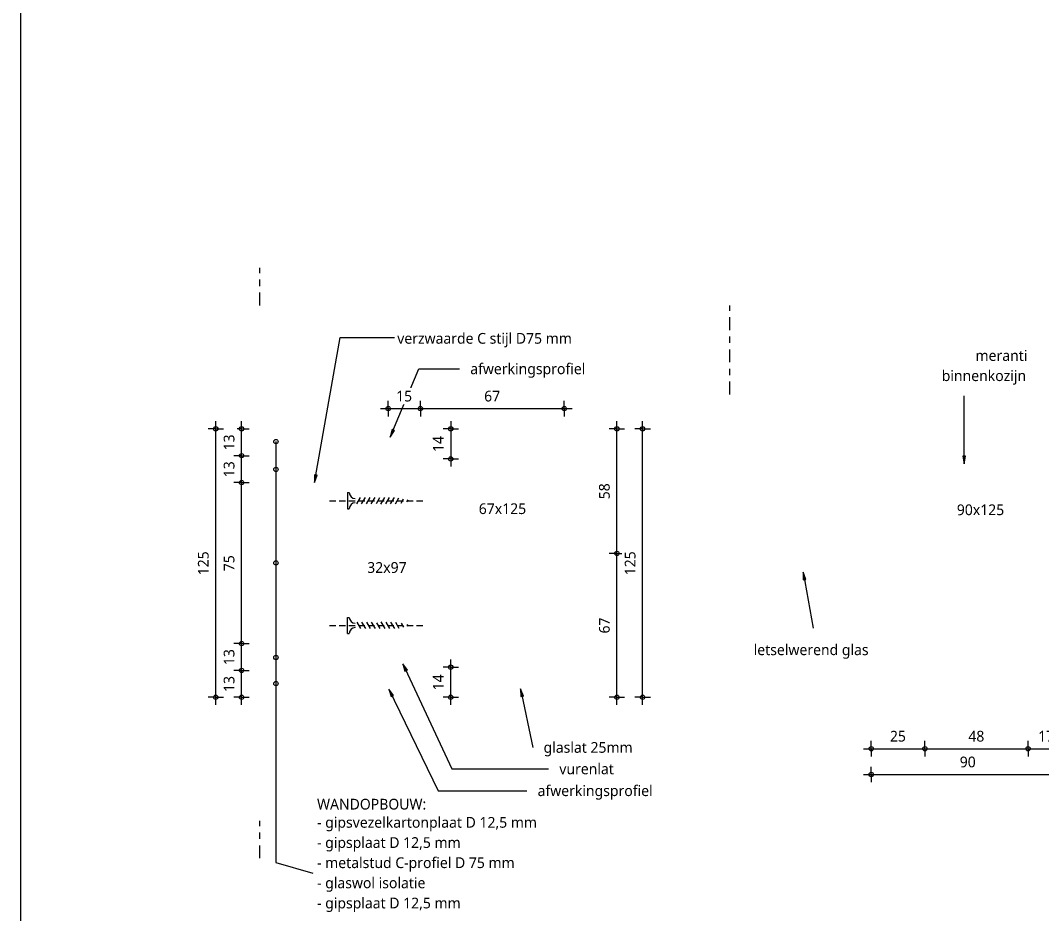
# Model space of a CAD drawing. Header units: millimetres. Extents: x 32900 to 38291, y -18988 to 4133.
# Drawn here: x 32970.8 to 33446.2, y -17620.5 to -17204.5 of the extents above; entities that cross this region are included whole.
import ezdxf

# ---------------------------------------------------------------- set-up
doc = ezdxf.new("R2010")
doc.units = ezdxf.units.MM
doc.linetypes.add('MV_center', pattern=[15, 6, -3, 3, -3])
doc.linetypes.add('MV_hidden_2', pattern=[4.5, 3, -1.5])
for name, color, linetype, lineweight in [('A-ANNO-DIMS', 211, 'Continuous', 13), ('A-ANNO-DIMS-2', 211, 'Continuous', 13), ('A-ANNO-NOTE', 131, 'Continuous', 18), ('A-DETL', 90, 'Continuous', 13), ('A-DETL-GENF', 92, 'Continuous', 18), ('A-DETL-IDEN', 3, 'Continuous', 18), ('G-ANNO-TEXT', 231, 'Continuous', 13)]:
    doc.layers.add(name, color=color, linetype=linetype, lineweight=lineweight)
doc.styles.add('Segoe UI', font='segoeui.ttf', dxfattribs={"height": 5})
doc.styles.add('Segoe UI_B', font='segoeui.ttf', dxfattribs={"height": 5})
doc.dimstyles.new('2_5_mm_3', dxfattribs={"dimscale": 304.8, "dimtxt": 5.23682, "dimasz": 0.006562, "dimexe": 0.011811, "dimexo": 0.0625, "dimgap": 0.005906, "dimtad": 1, "dimdec": 0, "dimzin": 0, "dimdsep": 46, "dimtxsty": 'Segoe UI', "dimblk1": 'DOTBLANK', "dimblk2": 'DOTBLANK', "dimsah": 1, "dimcen": 0.09, "dimdle": 0.011811, "dimazin": 0, "dimtfac": 1, "dimtdec": 4, "dimtix": 1, "dimtmove": 0, "dimatfit": 3, "dimfxl": 0.011811, "dimfxlon": 1, "dimtvp": 1, "dimtfill": 1, "dimtolj": 1, "dimtzin": 0, "dimarcsym": 2})

# ---------------------------------------------------------------- blocks, each defined once
blk = doc.blocks.new('NLRS_00_DI_maskeer - Type 1-V17-Details ziekenhuis Utiliteitsgebouw')
at = {"layer": 'A-DETL-GENF', "linetype": 'MV_center'}
for p, q in [((-100, 0), (-82.5, 0)), ((157.5, 0), (175, 0))]:
    blk.add_line(p, q, dxfattribs=at)
blk = doc.blocks.new('NLRS_00_DI_maskeer - Type 1-V19-Details ziekenhuis Utiliteitsgebouw')
at = {"layer": 'A-DETL-GENF', "linetype": 'MV_center'}
blk.add_line((98.5, 0), (140, 0), dxfattribs=at)
blk = doc.blocks.new('DIMBLOCK552-Details ziekenhuis Utiliteitsgebouw')
at = {"layer": 'A-ANNO-DIMS-2'}
for p, q in [((33073.73, -17507.21), (33070.13, -17507.21)), ((33073.73, -17523.31), (33073.73, -17507.21)), ((33073.73, -17507.21), (33077.33, -17507.21)), ((33073.73, -17519.71), (33070.13, -17519.71)), ((33073.73, -17519.71), (33077.33, -17519.71))]:
    blk.add_line(p, q, dxfattribs=at)
for centre in [(33073.73, -17507.21), (33073.73, -17519.71)]:
    blk.add_circle(centre, 1, dxfattribs=at)
at = {"layer": 'A-ANNO-DIMS-2', "color": 0, "insert": (33065.41, -17517.27), "char_height": 5, "width": 9.1406, "attachment_point": 1, "rotation": 90, "line_spacing_factor": 1.142579, "style": 'Segoe UI', "bg_fill": 3, "box_fill_scale": 1.25, "bg_fill_color": 9, "bg_fill_true_color": 13158600, "bg_fill_transparency": 0}
blk.add_mtext('13', dxfattribs=at)
blk = doc.blocks.new('_DotBlank')
at = {"color": 0, "linetype": 'ByBlock', "lineweight": -2}
blk.add_line((-0.5, 0), (-1, 0), dxfattribs=at)
blk.add_circle((0, 0), 0.5, dxfattribs=at)
blk = doc.blocks.new('DIMBLOCK553-Details ziekenhuis Utiliteitsgebouw')
at = {"layer": 'A-ANNO-DIMS-2'}
for p, q in [((33073.73, -17494.71), (33070.13, -17494.71)), ((33073.73, -17507.21), (33073.73, -17494.71)), ((33073.73, -17494.71), (33077.33, -17494.71)), ((33073.73, -17507.21), (33070.13, -17507.21)), ((33073.73, -17507.21), (33077.33, -17507.21))]:
    blk.add_line(p, q, dxfattribs=at)
for centre in [(33073.73, -17494.71), (33073.73, -17507.21)]:
    blk.add_circle(centre, 1, dxfattribs=at)
at = {"layer": 'A-ANNO-DIMS-2', "color": 0, "insert": (33065.41, -17504.77), "char_height": 5, "width": 9.1406, "attachment_point": 1, "rotation": 90, "line_spacing_factor": 1.142579, "style": 'Segoe UI', "bg_fill": 3, "box_fill_scale": 1.25, "bg_fill_color": 9, "bg_fill_true_color": 13158600, "bg_fill_transparency": 0}
blk.add_mtext('13', dxfattribs=at)
blk = doc.blocks.new('DIMBLOCK554-Details ziekenhuis Utiliteitsgebouw')
at = {"layer": 'A-ANNO-DIMS-2'}
for p, q in [((33073.73, -17419.71), (33070.13, -17419.71)), ((33073.73, -17494.71), (33073.73, -17419.71)), ((33073.73, -17419.71), (33077.33, -17419.71)), ((33073.73, -17494.71), (33070.13, -17494.71)), ((33073.73, -17494.71), (33077.33, -17494.71))]:
    blk.add_line(p, q, dxfattribs=at)
for centre in [(33073.73, -17419.71), (33073.73, -17494.71)]:
    blk.add_circle(centre, 1, dxfattribs=at)
at = {"layer": 'A-ANNO-DIMS-2', "color": 0, "insert": (33065.41, -17461.02), "char_height": 5, "width": 9.1406, "attachment_point": 1, "rotation": 90, "line_spacing_factor": 1.142579, "style": 'Segoe UI', "bg_fill": 3, "box_fill_scale": 1.25, "bg_fill_color": 9, "bg_fill_true_color": 13158600, "bg_fill_transparency": 0}
blk.add_mtext('75', dxfattribs=at)
blk = doc.blocks.new('DIMBLOCK555-Details ziekenhuis Utiliteitsgebouw')
at = {"layer": 'A-ANNO-DIMS-2'}
for p, q in [((33073.73, -17407.21), (33070.13, -17407.21)), ((33073.73, -17419.71), (33073.73, -17407.21)), ((33073.73, -17407.21), (33077.33, -17407.21)), ((33073.73, -17419.71), (33070.13, -17419.71)), ((33073.73, -17419.71), (33077.33, -17419.71))]:
    blk.add_line(p, q, dxfattribs=at)
for centre in [(33073.73, -17407.21), (33073.73, -17419.71)]:
    blk.add_circle(centre, 1, dxfattribs=at)
at = {"layer": 'A-ANNO-DIMS-2', "color": 0, "insert": (33065.41, -17417.27), "char_height": 5, "width": 9.1406, "attachment_point": 1, "rotation": 90, "line_spacing_factor": 1.142579, "style": 'Segoe UI', "bg_fill": 3, "box_fill_scale": 1.25, "bg_fill_color": 9, "bg_fill_true_color": 13158600, "bg_fill_transparency": 0}
blk.add_mtext('13', dxfattribs=at)
blk = doc.blocks.new('DIMBLOCK556-Details ziekenhuis Utiliteitsgebouw')
at = {"layer": 'A-ANNO-DIMS-2'}
for p, q in [((33073.73, -17407.21), (33073.73, -17391.11)), ((33073.73, -17394.71), (33070.13, -17394.71)), ((33073.73, -17394.71), (33077.33, -17394.71)), ((33073.73, -17407.21), (33070.13, -17407.21)), ((33073.73, -17407.21), (33077.33, -17407.21))]:
    blk.add_line(p, q, dxfattribs=at)
for centre in [(33073.73, -17394.71), (33073.73, -17407.21)]:
    blk.add_circle(centre, 1, dxfattribs=at)
at = {"layer": 'A-ANNO-DIMS-2', "color": 0, "insert": (33065.41, -17404.77), "char_height": 5, "width": 9.1406, "attachment_point": 1, "rotation": 90, "line_spacing_factor": 1.142579, "style": 'Segoe UI', "bg_fill": 3, "box_fill_scale": 1.25, "bg_fill_color": 9, "bg_fill_true_color": 13158600, "bg_fill_transparency": 0}
blk.add_mtext('13', dxfattribs=at)
blk = doc.blocks.new('DIMBLOCK557-Details ziekenhuis Utiliteitsgebouw')
at = {"layer": 'A-ANNO-DIMS-2'}
for p, q in [((33061.73, -17523.31), (33061.73, -17391.11)), ((33061.73, -17394.71), (33058.13, -17394.71)), ((33061.73, -17394.71), (33065.33, -17394.71)), ((33061.73, -17519.71), (33058.13, -17519.71)), ((33061.73, -17519.71), (33065.33, -17519.71))]:
    blk.add_line(p, q, dxfattribs=at)
for centre in [(33061.73, -17394.71), (33061.73, -17519.71)]:
    blk.add_circle(centre, 1, dxfattribs=at)
at = {"layer": 'A-ANNO-DIMS-2', "color": 0, "insert": (33053.41, -17462.93), "char_height": 5, "width": 13.7109, "attachment_point": 1, "rotation": 90, "line_spacing_factor": 1.142579, "style": 'Segoe UI', "bg_fill": 3, "box_fill_scale": 1.25, "bg_fill_color": 9, "bg_fill_true_color": 13158600, "bg_fill_transparency": 0}
blk.add_mtext('125', dxfattribs=at)
blk = doc.blocks.new('DIMBLOCK558-Details ziekenhuis Utiliteitsgebouw')
at = {"layer": 'A-ANNO-DIMS-2'}
for p, q in [((33142, -17385.29), (33142, -17381.69)), ((33157, -17385.29), (33157, -17381.69)), ((33138.4, -17385.29), (33157, -17385.29)), ((33142, -17385.29), (33142, -17388.89)), ((33157, -17385.29), (33157, -17388.89))]:
    blk.add_line(p, q, dxfattribs=at)
for centre in [(33142, -17385.29), (33157, -17385.29)]:
    blk.add_circle(centre, 1, dxfattribs=at)
at = {"layer": 'A-ANNO-DIMS-2', "color": 0, "insert": (33145.69, -17376.97), "char_height": 5, "width": 9.1406, "attachment_point": 1, "line_spacing_factor": 1.142579, "style": 'Segoe UI', "bg_fill": 3, "box_fill_scale": 1.25, "bg_fill_color": 9, "bg_fill_true_color": 13158600, "bg_fill_transparency": 0}
blk.add_mtext('15', dxfattribs=at)
blk = doc.blocks.new('DIMBLOCK559-Details ziekenhuis Utiliteitsgebouw')
at = {"layer": 'A-ANNO-DIMS-2'}
for p, q in [((33157, -17385.29), (33157, -17381.69)), ((33224, -17385.29), (33224, -17381.69)), ((33157, -17385.29), (33227.6, -17385.29)), ((33157, -17385.29), (33157, -17388.89)), ((33224, -17385.29), (33224, -17388.89))]:
    blk.add_line(p, q, dxfattribs=at)
for centre in [(33157, -17385.29), (33224, -17385.29)]:
    blk.add_circle(centre, 1, dxfattribs=at)
at = {"layer": 'A-ANNO-DIMS-2', "color": 0, "insert": (33186.69, -17376.97), "char_height": 5, "width": 9.1406, "attachment_point": 1, "line_spacing_factor": 1.142579, "style": 'Segoe UI', "bg_fill": 3, "box_fill_scale": 1.25, "bg_fill_color": 9, "bg_fill_true_color": 13158600, "bg_fill_transparency": 0}
blk.add_mtext('67', dxfattribs=at)
blk = doc.blocks.new('DIMBLOCK560-Details ziekenhuis Utiliteitsgebouw')
at = {"layer": 'A-ANNO-DIMS-2'}
for p, q in [((33248.47, -17452.71), (33244.87, -17452.71)), ((33248.47, -17523.31), (33248.47, -17452.71)), ((33248.47, -17452.71), (33252.07, -17452.71)), ((33248.47, -17519.71), (33244.87, -17519.71)), ((33248.47, -17519.71), (33252.07, -17519.71))]:
    blk.add_line(p, q, dxfattribs=at)
for centre in [(33248.47, -17452.71), (33248.47, -17519.71)]:
    blk.add_circle(centre, 1, dxfattribs=at)
at = {"layer": 'A-ANNO-DIMS-2', "color": 0, "insert": (33240.15, -17490.02), "char_height": 5, "width": 9.1406, "attachment_point": 1, "rotation": 90, "line_spacing_factor": 1.142579, "style": 'Segoe UI', "bg_fill": 3, "box_fill_scale": 1.25, "bg_fill_color": 9, "bg_fill_true_color": 13158600, "bg_fill_transparency": 0}
blk.add_mtext('67', dxfattribs=at)
blk = doc.blocks.new('DIMBLOCK561-Details ziekenhuis Utiliteitsgebouw')
at = {"layer": 'A-ANNO-DIMS-2'}
for p, q in [((33248.47, -17452.71), (33248.47, -17391.11)), ((33248.47, -17394.71), (33244.87, -17394.71)), ((33248.47, -17394.71), (33252.07, -17394.71)), ((33248.47, -17452.71), (33244.87, -17452.71)), ((33248.47, -17452.71), (33252.07, -17452.71))]:
    blk.add_line(p, q, dxfattribs=at)
for centre in [(33248.47, -17394.71), (33248.47, -17452.71)]:
    blk.add_circle(centre, 1, dxfattribs=at)
at = {"layer": 'A-ANNO-DIMS-2', "color": 0, "insert": (33240.15, -17427.52), "char_height": 5, "width": 9.1406, "attachment_point": 1, "rotation": 90, "line_spacing_factor": 1.142579, "style": 'Segoe UI', "bg_fill": 3, "box_fill_scale": 1.25, "bg_fill_color": 9, "bg_fill_true_color": 13158600, "bg_fill_transparency": 0}
blk.add_mtext('58', dxfattribs=at)
blk = doc.blocks.new('DIMBLOCK562-Details ziekenhuis Utiliteitsgebouw')
at = {"layer": 'A-ANNO-DIMS-2'}
for p, q in [((33260.47, -17523.31), (33260.47, -17391.11)), ((33260.47, -17394.71), (33256.87, -17394.71)), ((33260.47, -17394.71), (33264.07, -17394.71)), ((33260.47, -17519.71), (33256.87, -17519.71)), ((33260.47, -17519.71), (33264.07, -17519.71))]:
    blk.add_line(p, q, dxfattribs=at)
for centre in [(33260.47, -17394.71), (33260.47, -17519.71)]:
    blk.add_circle(centre, 1, dxfattribs=at)
at = {"layer": 'A-ANNO-DIMS-2', "color": 0, "insert": (33252.15, -17462.93), "char_height": 5, "width": 13.7109, "attachment_point": 1, "rotation": 90, "line_spacing_factor": 1.142579, "style": 'Segoe UI', "bg_fill": 3, "box_fill_scale": 1.25, "bg_fill_color": 9, "bg_fill_true_color": 13158600, "bg_fill_transparency": 0}
blk.add_mtext('125', dxfattribs=at)
blk = doc.blocks.new('DIMBLOCK563-Details ziekenhuis Utiliteitsgebouw')
at = {"layer": 'A-ANNO-DIMS-2'}
for p, q in [((33363.32, -17543.69), (33391.92, -17543.69)), ((33366.92, -17543.69), (33366.92, -17540.09)), ((33366.92, -17543.69), (33366.92, -17547.29)), ((33391.92, -17543.69), (33391.92, -17540.09)), ((33391.92, -17543.69), (33391.92, -17547.29))]:
    blk.add_line(p, q, dxfattribs=at)
for centre in [(33366.92, -17543.69), (33391.92, -17543.69)]:
    blk.add_circle(centre, 1, dxfattribs=at)
at = {"layer": 'A-ANNO-DIMS-2', "color": 0, "insert": (33375.62, -17535.36), "char_height": 5, "width": 9.1406, "attachment_point": 1, "line_spacing_factor": 1.142579, "style": 'Segoe UI', "bg_fill": 3, "box_fill_scale": 1.25, "bg_fill_color": 9, "bg_fill_true_color": 13158600, "bg_fill_transparency": 0}
blk.add_mtext('25', dxfattribs=at)
blk = doc.blocks.new('DIMBLOCK564-Details ziekenhuis Utiliteitsgebouw')
at = {"layer": 'A-ANNO-DIMS-2'}
for p, q in [((33391.92, -17543.69), (33391.92, -17540.09)), ((33391.92, -17543.69), (33439.92, -17543.69)), ((33391.92, -17543.69), (33391.92, -17547.29)), ((33439.92, -17543.69), (33439.92, -17540.09)), ((33439.92, -17543.69), (33439.92, -17547.29))]:
    blk.add_line(p, q, dxfattribs=at)
for centre in [(33391.92, -17543.69), (33439.92, -17543.69)]:
    blk.add_circle(centre, 1, dxfattribs=at)
at = {"layer": 'A-ANNO-DIMS-2', "color": 0, "insert": (33412.12, -17535.36), "char_height": 5, "width": 9.1406, "attachment_point": 1, "line_spacing_factor": 1.142579, "style": 'Segoe UI', "bg_fill": 3, "box_fill_scale": 1.25, "bg_fill_color": 9, "bg_fill_true_color": 13158600, "bg_fill_transparency": 0}
blk.add_mtext('48', dxfattribs=at)
blk = doc.blocks.new('DIMBLOCK565-Details ziekenhuis Utiliteitsgebouw')
at = {"layer": 'A-ANNO-DIMS-2'}
for p, q in [((33439.92, -17543.69), (33439.92, -17540.09)), ((33439.92, -17543.69), (33460.52, -17543.69)), ((33439.92, -17543.69), (33439.92, -17547.29)), ((33456.92, -17543.69), (33456.92, -17540.09)), ((33456.92, -17543.69), (33456.92, -17547.29))]:
    blk.add_line(p, q, dxfattribs=at)
for centre in [(33439.92, -17543.69), (33456.92, -17543.69)]:
    blk.add_circle(centre, 1, dxfattribs=at)
at = {"layer": 'A-ANNO-DIMS-2', "color": 0, "insert": (33444.62, -17535.36), "char_height": 5, "width": 9.1406, "attachment_point": 1, "line_spacing_factor": 1.142579, "style": 'Segoe UI', "bg_fill": 3, "box_fill_scale": 1.25, "bg_fill_color": 9, "bg_fill_true_color": 13158600, "bg_fill_transparency": 0}
blk.add_mtext('17', dxfattribs=at)
blk = doc.blocks.new('DIMBLOCK566-Details ziekenhuis Utiliteitsgebouw')
at = {"layer": 'A-ANNO-DIMS-2'}
for p, q in [((33366.92, -17555.69), (33366.92, -17552.09)), ((33456.92, -17555.69), (33456.92, -17552.09)), ((33363.32, -17555.69), (33460.52, -17555.69)), ((33366.92, -17555.69), (33366.92, -17559.29)), ((33456.92, -17555.69), (33456.92, -17559.29))]:
    blk.add_line(p, q, dxfattribs=at)
for centre in [(33366.92, -17555.69), (33456.92, -17555.69)]:
    blk.add_circle(centre, 1, dxfattribs=at)
at = {"layer": 'A-ANNO-DIMS-2', "color": 0, "insert": (33408.12, -17547.36), "char_height": 5, "width": 9.1406, "attachment_point": 1, "line_spacing_factor": 1.142579, "style": 'Segoe UI', "bg_fill": 3, "box_fill_scale": 1.25, "bg_fill_color": 9, "bg_fill_true_color": 13158600, "bg_fill_transparency": 0}
blk.add_mtext('90', dxfattribs=at)
blk = doc.blocks.new('DIMBLOCK581-Details ziekenhuis Utiliteitsgebouw')
at = {"layer": 'A-ANNO-DIMS-2'}
for p, q in [((33171.13, -17391.11), (33171.13, -17412.31)), ((33171.13, -17394.71), (33167.53, -17394.71)), ((33171.13, -17394.71), (33174.73, -17394.71)), ((33171.13, -17408.71), (33167.53, -17408.71)), ((33171.13, -17408.71), (33174.73, -17408.71))]:
    blk.add_line(p, q, dxfattribs=at)
for centre in [(33171.13, -17394.71), (33171.13, -17408.71)]:
    blk.add_circle(centre, 1, dxfattribs=at)
at = {"layer": 'A-ANNO-DIMS-2', "color": 0, "insert": (33162.81, -17405.52), "char_height": 5, "width": 9.1406, "attachment_point": 1, "rotation": 90, "line_spacing_factor": 1.142579, "style": 'Segoe UI', "bg_fill": 3, "box_fill_scale": 1.25, "bg_fill_color": 9, "bg_fill_true_color": 13158600, "bg_fill_transparency": 0}
blk.add_mtext('14', dxfattribs=at)
blk = doc.blocks.new('DIMBLOCK582-Details ziekenhuis Utiliteitsgebouw')
at = {"layer": 'A-ANNO-DIMS-2'}
for p, q in [((33171.13, -17505.71), (33167.53, -17505.71)), ((33171.13, -17523.31), (33171.13, -17502.11)), ((33171.13, -17505.71), (33174.73, -17505.71)), ((33171.13, -17519.71), (33167.53, -17519.71)), ((33171.13, -17519.71), (33174.73, -17519.71))]:
    blk.add_line(p, q, dxfattribs=at)
for centre in [(33171.13, -17505.71), (33171.13, -17519.71)]:
    blk.add_circle(centre, 1, dxfattribs=at)
at = {"layer": 'A-ANNO-DIMS-2', "color": 0, "insert": (33162.81, -17516.52), "char_height": 5, "width": 9.1406, "attachment_point": 1, "rotation": 90, "line_spacing_factor": 1.142579, "style": 'Segoe UI', "bg_fill": 3, "box_fill_scale": 1.25, "bg_fill_color": 9, "bg_fill_true_color": 13158600, "bg_fill_transparency": 0}
blk.add_mtext('14', dxfattribs=at)

msp = doc.modelspace()

# ---------------------------------------------------------------- hatches: boundary and pattern name
at = {"layer": 'A-DETL-IDEN'}
msp.add_hatch(color=256, dxfattribs=at).paths.add_polyline_path([(33107.69, -17419.71), (33108.94, -17416.28), (33107.69, -17416.06)])
at = {"layer": 'G-ANNO-TEXT'}
for points in [[(33142.99, -17398.54), (33144.96, -17395.46), (33143.79, -17394.97)], [(33410.14, -17411.05), (33410.77, -17407.45), (33409.5, -17407.45)], [(33335.2, -17461.39), (33335.22, -17465.05), (33336.47, -17464.82)], [(33148.82, -17504.11), (33149.77, -17507.64), (33150.92, -17507.1)], [(33142.37, -17515.89), (33143.37, -17519.4), (33144.51, -17518.85)], [(33203.6, -17515.79), (33203.72, -17519.44), (33204.96, -17519.18)]]:
    msp.add_hatch(color=7, dxfattribs=at).paths.add_polyline_path(points)

# ---------------------------------------------------------------- linework, layer by layer
at = {"layer": 'A-ANNO-NOTE'}
for p, q in [((33089.74, -17400.63), (33089.74, -17596.76)), ((33089.74, -17413.63), (33089.74, -17596.76)), ((33089.74, -17457.18), (33089.74, -17596.76)), ((33089.74, -17501.2), (33089.74, -17596.76)), ((33089.74, -17513.34), (33089.74, -17596.76)), ((33089.74, -17596.76), (33106.97, -17601.6)), ((33089.74, -17596.76), (33106.97, -17601.6)), ((33089.74, -17596.76), (33106.97, -17601.6)), ((33089.74, -17596.76), (33106.97, -17601.6)), ((33089.74, -17596.76), (33106.97, -17601.6))]:
    msp.add_line(p, q, dxfattribs=at)
for centre in [(33089.74, -17400.63), (33089.74, -17413.63), (33089.74, -17457.18), (33089.74, -17501.2), (33089.74, -17513.34)]:
    msp.add_circle(centre, 1, dxfattribs=at)
at = {"layer": 'A-DETL', "lineweight": 18}
msp.add_line((32970.77, 3651.86), (32970.77, -18988.14), dxfattribs=at)
at = {"layer": 'A-DETL'}
for p, q in [((33123.04, -17424.42), (33123.04, -17431.92)), ((33123.04, -17424.42), (33123.89, -17424.42)), ((33127.39, -17429.67), (33129.12, -17426.67)), ((33129.64, -17429.67), (33131.37, -17426.67)), ((33131.89, -17429.67), (33133.62, -17426.67)), ((33134.14, -17429.67), (33135.87, -17426.67)), ((33136.54, -17429.41), (33138.12, -17426.67)), ((33138.54, -17429.84), (33140.37, -17426.67)), ((33140.89, -17429.67), (33142.62, -17426.67)), ((33143.14, -17429.67), (33144.87, -17426.67)), ((33145.39, -17429.67), (33147, -17426.88)), ((33147.99, -17429.25), (33149.1, -17427.32)), ((33150.72, -17428.67), (33151.24, -17427.77)), ((33123.04, -17431.92), (33123.89, -17431.92)), ((33123.04, -17490.01), (33123.04, -17482.51)), ((33123.04, -17482.51), (33123.89, -17482.51)), ((33127.39, -17484.76), (33129.12, -17487.76)), ((33129.64, -17484.76), (33131.37, -17487.76)), ((33131.89, -17484.76), (33133.62, -17487.76)), ((33134.14, -17484.76), (33135.87, -17487.76)), ((33136.54, -17485.02), (33138.12, -17487.76)), ((33138.54, -17484.59), (33140.37, -17487.76)), ((33140.89, -17484.76), (33142.62, -17487.76)), ((33143.14, -17484.76), (33144.87, -17487.76)), ((33145.39, -17484.76), (33147, -17487.55)), ((33147.99, -17485.18), (33149.1, -17487.11)), ((33150.72, -17485.76), (33151.24, -17486.66)), ((33123.04, -17490.01), (33123.89, -17490.01))]:
    msp.add_line(p, q, dxfattribs=at)
at = {"layer": 'A-DETL', "linetype": 'MV_hidden_2'}
for p, q in [((33114.68, -17428.17), (33159.68, -17428.17)), ((33114.68, -17486.26), (33159.68, -17486.26))]:
    msp.add_line(p, q, dxfattribs=at)
at = {"layer": 'A-DETL'}
for centre, start, end in [((33126.64, -17424.42), 180, 270), ((33126.64, -17431.92), 90, 180), ((33126.64, -17482.51), 180, 270), ((33126.64, -17490.01), 90, 180)]:
    msp.add_arc(centre, 2.75, start, end, dxfattribs=at)
at = {"layer": 'A-DETL-IDEN'}
for p, q in [((33107.69, -17419.71), (33119.59, -17352.22)), ((33119.59, -17352.22), (33146, -17352.22)), ((33108.94, -17416.28), (33107.69, -17416.06)), ((33107.69, -17416.06), (33107.69, -17419.71)), ((33107.69, -17419.71), (33108.94, -17416.28))]:
    msp.add_line(p, q, dxfattribs=at)
at = {"layer": 'G-ANNO-TEXT', "color": 250}
for p, q in [((33142.99, -17398.54), (33156.21, -17366.75)), ((33156.21, -17366.75), (33175.21, -17366.75)), ((33410.14, -17411.05), (33410.14, -17379.31)), ((33143.79, -17394.97), (33142.99, -17398.54)), ((33142.99, -17398.54), (33144.96, -17395.46)), ((33144.96, -17395.46), (33143.79, -17394.97)), ((33410.77, -17407.45), (33409.5, -17407.45)), ((33409.5, -17407.45), (33410.14, -17411.05)), ((33410.14, -17411.05), (33410.77, -17407.45)), ((33335.2, -17461.39), (33335.22, -17465.05)), ((33336.47, -17464.82), (33335.2, -17461.39)), ((33335.2, -17461.39), (33339.9, -17487.57)), ((33335.22, -17465.05), (33336.47, -17464.82)), ((33148.82, -17504.11), (33149.77, -17507.64)), ((33150.92, -17507.1), (33148.82, -17504.11)), ((33149.77, -17507.64), (33150.92, -17507.1)), ((33142.37, -17515.89), (33143.37, -17519.4)), ((33144.51, -17518.85), (33142.37, -17515.89)), ((33142.37, -17515.89), (33165.31, -17563.25)), ((33143.37, -17519.4), (33144.51, -17518.85)), ((33203.6, -17515.79), (33203.72, -17519.44)), ((33204.96, -17519.18), (33203.6, -17515.79)), ((33203.6, -17515.79), (33209.36, -17543.08)), ((33203.72, -17519.44), (33204.96, -17519.18)), ((33171.64, -17553.08), (33216.64, -17553.08)), ((33165.31, -17563.25), (33206.56, -17563.25))]:
    msp.add_line(p, q, dxfattribs=at)

# ---------------------------------------------------------------- block references
at = {"layer": 'A-DETL-GENF', "linetype": 'MV_center', "rotation": 90}
for name, p in [('NLRS_00_DI_maskeer - Type 1-V17-Details ziekenhuis Utiliteitsgebouw', (33082.23, -17494.71)), ('NLRS_00_DI_maskeer - Type 1-V19-Details ziekenhuis Utiliteitsgebouw', (33301.04, -17477.21))]:
    msp.add_blockref(name, p, dxfattribs=at)

# ---------------------------------------------------------------- texts
at = {"layer": 'A-ANNO-NOTE', "lineweight": 13, "insert": (33108.88, -17575.49), "char_height": 5, "width": 126.5063, "attachment_point": 1, "style": 'Segoe UI', "bg_fill": 3, "box_fill_scale": 1.25, "bg_fill_color": 9, "bg_fill_true_color": 13158600, "bg_fill_transparency": 0}
msp.add_mtext('- gipsvezelkartonplaat D 12,5 mm', dxfattribs=at)
at = {"layer": 'G-ANNO-TEXT', "color": 7, "char_height": 5, "attachment_point": 1, "style": 'Segoe UI'}
for s, insert, width in [('meranti ', (33415.47, -17358.07), 28.8607), ('afwerkingsprofiel', (33180.21, -17364.25), 64.2953), ('binnenkozijn', (33399.73, -17367.46), 47.9409), ('letselwerend glas ', (33312.18, -17495.11), 67.0211), ('glaslat 25mm', (33214.36, -17540.58), 50.6666), ('vurenlat', (33221.67, -17550.58), 30.3038), ('afwerkingsprofiel', (33211.56, -17560.75), 64.2953)]:
    msp.add_mtext(s, dxfattribs=dict(at, insert=insert, width=width))
at = {"layer": 'G-ANNO-TEXT', "color": 39, "char_height": 5, "attachment_point": 1, "style": 'Segoe UI'}
for s, insert, width in [('67x125', (33184.18, -17429.4), 27.097), ('90x125', (33406.76, -17429.91), 27.097), ('32x97', (33132.24, -17456.79), 22.4473)]:
    msp.add_mtext(s, dxfattribs=dict(at, insert=insert, width=width))

# ---------------------------------------------------------------- dimensions: what is measured, and where the dimension line sits
at = {"layer": 'A-ANNO-DIMS'}
for base, p1, p2, override, picture, middle in [((33248.47, -17452.71), (33244.87, -17519.71), (33244.87, -17452.71), {"dimpost": '<>', "dimfxl": 67}, 'DIMBLOCK560-Details ziekenhuis Utiliteitsgebouw', (33244.09, -17486.21)), ((33073.73486833, -17507.21458139), (33070.13486833, -17519.71458139), (33070.13486833, -17507.21458139), {"dimpost": '<>', "dimfxl": 12.5}, 'DIMBLOCK552-Details ziekenhuis Utiliteitsgebouw', (33069.33549594, -17513.46458139))]:
    dim = msp.add_linear_dim(base=base, p1=p1, p2=p2, angle=90, dimstyle='2_5_mm_3', override=override, dxfattribs=at)
    dim.commit()
    dim.dimension.update_dxf_attribs({"geometry": picture, "text_midpoint": middle})
dim = msp.add_linear_dim(base=(33391.92, -17543.69), p1=(33366.92, -17540.09), p2=(33391.92, -17540.09), dimstyle='2_5_mm_3', override={"dimpost": '<>', "dimfxl": 25}, dxfattribs=at)
dim.commit()
dim.dimension.update_dxf_attribs({"geometry": 'DIMBLOCK563-Details ziekenhuis Utiliteitsgebouw', "text_midpoint": (33379.42, -17539.3)})

# ---------------------------------------------------------------- next in the draw order: texts
at = {"layer": 'A-ANNO-NOTE', "lineweight": 13, "char_height": 5, "attachment_point": 1, "bg_fill": 3, "box_fill_scale": 1.25, "bg_fill_color": 9, "bg_fill_true_color": 13158600, "bg_fill_transparency": 0}
for s, insert, width, style in [('WANDOPBOUW:', (33108.88, -17567.02), 67.8228, 'Segoe UI_B'), ('- gipsplaat D 12,5 mm', (33108.88, -17584.89), 83.5358, 'Segoe UI')]:
    msp.add_mtext(s, dxfattribs=dict(at, insert=insert, width=width, style=style))
at = {"layer": 'A-DETL-IDEN', "lineweight": 13, "insert": (33146.21, -17350.06), "char_height": 5, "width": 99.8903, "attachment_point": 1, "style": 'Segoe UI', "bg_fill": 3, "box_fill_scale": 1.25, "bg_fill_color": 9, "bg_fill_true_color": 13158600, "bg_fill_transparency": 0}
msp.add_mtext('verzwaarde C stijl D75 mm', dxfattribs=at)

# ---------------------------------------------------------------- next in the draw order: dimensions: what is measured, and where the dimension line sits
at = {"layer": 'A-ANNO-DIMS'}
for base, p1, p2, override, picture, middle in [((33157, -17385.29), (33142, -17388.89), (33157, -17388.89), {"dimpost": '<>', "dimfxl": 15}, 'DIMBLOCK558-Details ziekenhuis Utiliteitsgebouw', (33149.5, -17380.89)), ((33439.92, -17543.69), (33391.92, -17540.09), (33439.92, -17540.09), {"dimpost": '<>', "dimfxl": 48}, 'DIMBLOCK564-Details ziekenhuis Utiliteitsgebouw', (33415.92, -17539.3))]:
    dim = msp.add_linear_dim(base=base, p1=p1, p2=p2, dimstyle='2_5_mm_3', override=override, dxfattribs=at)
    dim.commit()
    dim.dimension.update_dxf_attribs({"geometry": picture, "text_midpoint": middle})
for base, p1, p2, override, picture, middle in [((33248.47, -17394.71), (33244.87, -17452.71), (33244.87, -17394.71), {"dimpost": '<>', "dimfxl": 58}, 'DIMBLOCK561-Details ziekenhuis Utiliteitsgebouw', (33244.09, -17423.71)), ((33073.73486833, -17494.71458139), (33070.13486833, -17507.21458139), (33070.13486833, -17494.71458139), {"dimpost": '<>', "dimfxl": 12.5}, 'DIMBLOCK553-Details ziekenhuis Utiliteitsgebouw', (33069.33549594, -17500.96458139)), ((33171.13, -17505.71), (33167.53, -17519.71), (33167.53, -17505.71), {"dimpost": '<>', "dimfxl": 14}, 'DIMBLOCK582-Details ziekenhuis Utiliteitsgebouw', (33166.77, -17512.71))]:
    dim = msp.add_linear_dim(base=base, p1=p1, p2=p2, angle=90, dimstyle='2_5_mm_3', override=override, dxfattribs=at)
    dim.commit()
    dim.dimension.update_dxf_attribs({"geometry": picture, "text_midpoint": middle})

# ---------------------------------------------------------------- next in the draw order: linework, layer by layer
at = {"layer": 'G-ANNO-TEXT', "color": 250}
msp.add_line((33148.82, -17504.11), (33171.64, -17553.08), dxfattribs=at)

# ---------------------------------------------------------------- next in the draw order: texts
at = {"layer": 'A-ANNO-NOTE', "lineweight": 13, "insert": (33108.88, -17594.28), "char_height": 5, "width": 115.6033, "attachment_point": 1, "style": 'Segoe UI', "bg_fill": 3, "box_fill_scale": 1.25, "bg_fill_color": 9, "bg_fill_true_color": 13158600, "bg_fill_transparency": 0}
msp.add_mtext('- metalstud C-profiel D 75 mm', dxfattribs=at)

# ---------------------------------------------------------------- next in the draw order: dimensions: what is measured, and where the dimension line sits
at = {"layer": 'A-ANNO-DIMS'}
for base, p1, p2, override, picture, middle in [((33224, -17385.29), (33157, -17388.89), (33224, -17388.89), {"dimpost": '<>', "dimfxl": 67}, 'DIMBLOCK559-Details ziekenhuis Utiliteitsgebouw', (33190.5, -17380.9)), ((33456.92, -17543.69), (33439.92, -17540.09), (33456.92, -17540.09), {"dimpost": '<>', "dimfxl": 17}, 'DIMBLOCK565-Details ziekenhuis Utiliteitsgebouw', (33448.42, -17539.33))]:
    dim = msp.add_linear_dim(base=base, p1=p1, p2=p2, dimstyle='2_5_mm_3', override=override, dxfattribs=at)
    dim.commit()
    dim.dimension.update_dxf_attribs({"geometry": picture, "text_midpoint": middle})
for base, p1, p2, override, picture, middle in [((33260.47, -17394.71), (33256.87, -17519.71), (33256.87, -17394.71), {"dimpost": '<>', "dimfxl": 125}, 'DIMBLOCK562-Details ziekenhuis Utiliteitsgebouw', (33256.07, -17457.21)), ((33073.73, -17419.71), (33070.13, -17494.71), (33070.13, -17419.71), {"dimpost": '<>', "dimfxl": 75}, 'DIMBLOCK554-Details ziekenhuis Utiliteitsgebouw', (33069.39, -17457.21))]:
    dim = msp.add_linear_dim(base=base, p1=p1, p2=p2, angle=90, dimstyle='2_5_mm_3', override=override, dxfattribs=at)
    dim.commit()
    dim.dimension.update_dxf_attribs({"geometry": picture, "text_midpoint": middle})

# ---------------------------------------------------------------- next in the draw order: texts
at = {"layer": 'A-ANNO-NOTE', "lineweight": 13, "insert": (33108.88, -17603.67), "char_height": 5, "width": 62.692, "attachment_point": 1, "style": 'Segoe UI', "bg_fill": 3, "box_fill_scale": 1.25, "bg_fill_color": 9, "bg_fill_true_color": 13158600, "bg_fill_transparency": 0}
msp.add_mtext('- glaswol isolatie', dxfattribs=at)

# ---------------------------------------------------------------- next in the draw order: dimensions: what is measured, and where the dimension line sits
at = {"layer": 'A-ANNO-DIMS'}
for base, p1, p2, override, picture, middle in [((33171.13, -17408.71), (33174.73, -17394.71), (33167.53, -17408.71), {"dimpost": '<>', "dimfxl": 15.742935}, 'DIMBLOCK581-Details ziekenhuis Utiliteitsgebouw', (33166.77, -17401.71)), ((33073.73486833, -17407.21458139), (33070.13486833, -17419.71458139), (33070.13486833, -17407.21458139), {"dimpost": '<>', "dimfxl": 12.5}, 'DIMBLOCK555-Details ziekenhuis Utiliteitsgebouw', (33069.33549594, -17413.46458139))]:
    dim = msp.add_linear_dim(base=base, p1=p1, p2=p2, angle=90, dimstyle='2_5_mm_3', override=override, dxfattribs=at)
    dim.commit()
    dim.dimension.update_dxf_attribs({"geometry": picture, "text_midpoint": middle})
dim = msp.add_linear_dim(base=(33456.92, -17555.69), p1=(33366.92, -17552.09), p2=(33456.92, -17552.09), dimstyle='2_5_mm_3', override={"dimpost": '<>', "dimfxl": 90}, dxfattribs=at)
dim.commit()
dim.dimension.update_dxf_attribs({"geometry": 'DIMBLOCK566-Details ziekenhuis Utiliteitsgebouw', "text_midpoint": (33411.92, -17551.3)})

# ---------------------------------------------------------------- next in the draw order: texts
at = {"layer": 'A-ANNO-NOTE', "lineweight": 13, "insert": (33108.88, -17613.06), "char_height": 5, "width": 83.5358, "attachment_point": 1, "style": 'Segoe UI', "bg_fill": 3, "box_fill_scale": 1.25, "bg_fill_color": 9, "bg_fill_true_color": 13158600, "bg_fill_transparency": 0}
msp.add_mtext('- gipsplaat D 12,5 mm', dxfattribs=at)

# ---------------------------------------------------------------- next in the draw order: dimensions: what is measured, and where the dimension line sits
at = {"layer": 'A-ANNO-DIMS'}
dim = msp.add_linear_dim(base=(33073.73486833, -17394.71458139), p1=(33070.13486833, -17407.21458139), p2=(33070.13486833, -17394.71458139), angle=90, dimstyle='2_5_mm_3', override={"dimpost": '<>', "dimfxl": 12.5}, dxfattribs=at)
dim.commit()
dim.dimension.update_dxf_attribs({"geometry": 'DIMBLOCK556-Details ziekenhuis Utiliteitsgebouw', "text_midpoint": (33069.33549594, -17400.96458139)})

# ---------------------------------------------------------------- next in the draw order: dimensions: what is measured, and where the dimension line sits
dim = msp.add_linear_dim(base=(33061.73, -17394.71), p1=(33058.13, -17519.71), p2=(33058.13, -17394.71), angle=90, dimstyle='2_5_mm_3', override={"dimpost": '<>', "dimfxl": 125}, dxfattribs=at)
dim.commit()
dim.dimension.update_dxf_attribs({"geometry": 'DIMBLOCK557-Details ziekenhuis Utiliteitsgebouw', "text_midpoint": (33057.34, -17457.21)})

doc.saveas('drawing.dxf')
